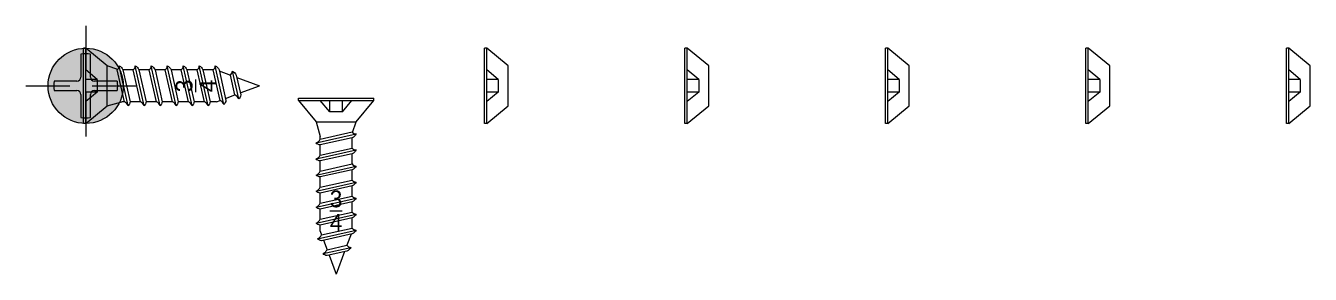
# Model space of a CAD drawing. Header units: millimetres. Extents: x -244126 to 368105, y -173968 to 259060.
# Drawn here: x -143743.6 to -143559.2, y 18728 to 18763.6 of the extents above; entities that cross this region are included whole.
import ezdxf

# ---------------------------------------------------------------- set-up
doc = ezdxf.new("R2010")
doc.units = ezdxf.units.MM
doc.header["$MEASUREMENT"] = 0
doc.linetypes.add('HIDDEN', pattern=[9.525, 6.35, -3.175])
doc.layers.add('000 - H A T C H', color=8, linetype='Continuous')
doc.layers.add('001 - ASCESSORIES', color=1, linetype='Continuous')
doc.styles.add('Cetury Gothic', font='GOTHIC.TTF')

# ---------------------------------------------------------------- blocks, each defined once
blk = doc.blocks.new('000 - DYNAMIC_VIEW_ASSCESSORIES_FLAT_HEAD_SELF_DRILLING_SCREW_No.8x19mm._SIDE_VIEW')
at = {"layer": '001 - ASCESSORIES', "color": 0}
for p, q in [((-0.34, -5.4), (-0.34, 5.4)), ((0, 5.4), (-0.34, 5.4)), ((0, -5.4), (0, 5.4)), ((3.1, 2.87), (0, 5.4)), ((1.66, 0.9), (0, 2.27)), ((4.6, 2.36), (3.1, 2.87)), ((3.1, -2.87), (3.1, 2.87)), ((6.1, -2.87), (4.81, 2.87)), ((6.83, 2.3), (5.35, 2.3)), ((8.4, -2.87), (7.11, 2.87)), ((9.12, 2.3), (7.65, 2.3)), ((10.7, -2.87), (9.41, 2.87)), ((11.42, 2.3), (9.95, 2.3)), ((13, -2.87), (11.71, 2.87)), ((13.72, 2.3), (12.25, 2.3)), ((15.29, -2.87), (14, 2.87)), ((16.02, 2.3), (14.54, 2.3)), ((17.59, -2.87), (16.3, 2.87)), ((18.32, 2.3), (16.84, 2.3)), ((19.85, -2.67), (18.6, 2.87)), ((19.18, 2.14), (20.78, 1.54)), ((21.97, -1.88), (21.07, 2.12)), ((1.66, 0.9), (0, 0.9)), ((0, -0.9), (0, 0.9)), ((1.66, 0.9), (1.66, -0.9)), ((21.68, 1.21), (24.93, 0)), ((1.66, -0.9), (0, -2.27)), ((1.66, -0.9), (0, -0.9)), ((20.06, -1.81), (21.42, -1.31)), ((22.19, -1.02), (24.93, 0)), ((0, -5.4), (3.1, -2.87)), ((3.1, -2.87), (5.17, -2.3)), ((5.56, -2.3), (5.17, -2.3)), ((7.86, -2.3), (6.39, -2.3)), ((10.16, -2.3), (8.68, -2.3)), ((12.46, -2.3), (10.98, -2.3)), ((14.75, -2.3), (13.28, -2.3)), ((17.05, -2.3), (15.58, -2.3)), ((18.76, -2.3), (17.88, -2.3)), ((18.76, -2.3), (19.3, -2.1)), ((0, -5.4), (-0.34, -5.4))]:
    blk.add_line(p, q, dxfattribs=at)
for points in [[(5.56, -2.3), (4.53, 2.3, 0.222712), (4.81, 2.87, -0.168799), (5.35, 2.3), (6.39, -2.3, -0.16927), (6.1, -2.87, 0.183704)], [(7.86, -2.3), (6.83, 2.3, 0.222712), (7.11, 2.87, -0.168799), (7.65, 2.3), (8.68, -2.3, -0.16927), (8.4, -2.87, 0.183704)], [(10.16, -2.3), (9.12, 2.3, 0.222712), (9.41, 2.87, -0.168799), (9.95, 2.3), (10.98, -2.3, -0.16927), (10.7, -2.87, 0.183704)], [(12.46, -2.3), (11.42, 2.3, 0.222712), (11.71, 2.87, -0.168799), (12.25, 2.3), (13.28, -2.3, -0.16927), (13, -2.87, 0.183704)], [(14.75, -2.3), (13.72, 2.3, 0.222712), (14, 2.87, -0.168799), (14.54, 2.3), (15.58, -2.3, -0.16927), (15.29, -2.87, 0.183704)], [(17.05, -2.3), (16.02, 2.3, 0.222712), (16.3, 2.87, -0.168799), (16.84, 2.3), (17.88, -2.3, -0.16927), (17.59, -2.87, 0.183704)], [(19.3, -2.1), (18.32, 2.3, 0.222712), (18.6, 2.87, -0.168799), (19.14, 2.3), (20.13, -2.1, -0.16927), (19.85, -2.67, 0.183704)], [(21.42, -1.31), (20.78, 1.54, 0.222712), (21.07, 2.12, -0.168799), (21.61, 1.54), (22.25, -1.31, -0.16927), (21.97, -1.88, 0.183704)]]:
    blk.add_lwpolyline(points, format="xyb", close=True, dxfattribs=at)
at = {"layer": 'Defpoints', "color": 250, "insert": (12.92, -0.01), "char_height": 1.1489, "width": 68.5736, "attachment_point": 2, "rotation": 90, "style": 'Cetury Gothic'}
blk.add_mtext('\\A1;{\\H2.1x;\\C150;\\S3/4;\\H0.47634x; }', dxfattribs=at)
blk = doc.blocks.new('*U4281')
at = {"layer": '001 - ASCESSORIES', "color": 0}
blk.add_blockref('000 - DYNAMIC_VIEW_ASSCESSORIES_FLAT_HEAD_SELF_DRILLING_SCREW_No.8x19mm._SIDE_VIEW', (0, 0), dxfattribs=at)
blk = doc.blocks.new('000 - DYNAMIC_VIEW_ASSCESSORIES_FLAT_HEAD_SELF_DRILLING_SCREW_No.8_SIDE_VIEW')
at = {"layer": '001 - ASCESSORIES'}
for p, q in [((-0.34, -5.4), (-0.34, 5.4)), ((0, 5.4), (-0.34, 5.4)), ((0, -5.4), (0, 5.4)), ((0, -0.9), (0, 0.9)), ((0, -5.4), (-0.34, -5.4))]:
    blk.add_line(p, q, dxfattribs=at)
at = {"layer": '001 - ASCESSORIES', "color": 0, "linetype": 'ByBlock'}
for p, q in [((3.1, 2.87), (0, 5.4)), ((1.66, 0.9), (0, 2.27)), ((3.1, -2.87), (3.1, 2.87)), ((1.66, 0.9), (0, 0.9)), ((1.66, 0.9), (1.66, -0.9)), ((1.66, -0.9), (0, -2.27)), ((1.66, -0.9), (0, -0.9)), ((0, -5.4), (3.1, -2.87))]:
    blk.add_line(p, q, dxfattribs=at)
blk = doc.blocks.new('*U4284')
at = {"layer": '001 - ASCESSORIES', "color": 0}
blk.add_blockref('000 - DYNAMIC_VIEW_ASSCESSORIES_FLAT_HEAD_SELF_DRILLING_SCREW_No.8_SIDE_VIEW', (0, 0), dxfattribs=at)
blk = doc.blocks.new('000 - DYNAMIC_VIEW_ASSCESSORIES_FLAT_HEAD_SELF_DRILLING_SCREW_No.8_TOP_VIEW')
at = {"layer": '000 - H A T C H'}
h = blk.add_hatch(color=250, dxfattribs=at)
h.dxf.hatch_style = 1
edge = h.paths.add_edge_path()
edge.add_arc((0, 0), 5.4, 0, 360)
at = {"layer": '001 - ASCESSORIES', "color": 0}
for p, q in [((-0.69, 4.54), (-0.69, 1.26)), ((0.69, 1.26), (0.69, 4.54)), ((-1.26, 0.69), (-4.54, 0.69)), ((4.54, 0.69), (1.26, 0.69)), ((-4.54, -0.69), (-1.26, -0.69)), ((-0.69, -1.26), (-0.69, -4.54)), ((0.69, -4.54), (0.69, -1.26)), ((1.26, -0.69), (4.54, -0.69))]:
    blk.add_line(p, q, dxfattribs=at)
blk.add_circle((0, 0), 5.4, dxfattribs=at)
for centre, radius, start, end in [((0, 0), 4.6, 81.4252, 98.5748), ((0, 0), 4.6, 171.4252, 188.5748), ((-1.26, 1.26), 0.574, 270, 0), ((1.26, 1.26), 0.574, 180, 270), ((0, 0), 4.6, 351.4252, 8.5748), ((-1.26, -1.26), 0.574, 0, 90), ((1.26, -1.26), 0.574, 90, 180), ((0, 0), 4.6, 261.4252, 278.5748)]:
    blk.add_arc(centre, radius, start, end, dxfattribs=at)
at = {"layer": 'Defpoints', "color": 250, "linetype": 'HIDDEN'}
for p, q in [((0, 8.62), (0, -8.62)), ((-8.62, 0), (8.62, 0))]:
    blk.add_line(p, q, dxfattribs=at)

msp = doc.modelspace()

# ---------------------------------------------------------------- block references
at = {"color": 3, "linetype": 'ByBlock'}
for p in [(-143677.4472, 18754.99533), (-143648.65941, 18754.99533), (-143619.87162, 18754.99533), (-143591.08383, 18754.99533), (-143562.29603, 18754.99533)]:
    msp.add_blockref('*U4284', p, dxfattribs=at)
at = {"color": 3, "linetype": 'ByBlock', "rotation": 270}
msp.add_blockref('*U4281', (-143699.067, 18752.9099), dxfattribs=at)
at = {"layer": '001 - ASCESSORIES', "color": 0}
for name in ['000 - DYNAMIC_VIEW_ASSCESSORIES_FLAT_HEAD_SELF_DRILLING_SCREW_No.8_TOP_VIEW', '000 - DYNAMIC_VIEW_ASSCESSORIES_FLAT_HEAD_SELF_DRILLING_SCREW_No.8x19mm._SIDE_VIEW', '000 - DYNAMIC_VIEW_ASSCESSORIES_FLAT_HEAD_SELF_DRILLING_SCREW_No.8_SIDE_VIEW']:
    msp.add_blockref(name, (-143735.02279, 18754.99533), dxfattribs=at)

doc.saveas('drawing.dxf')
